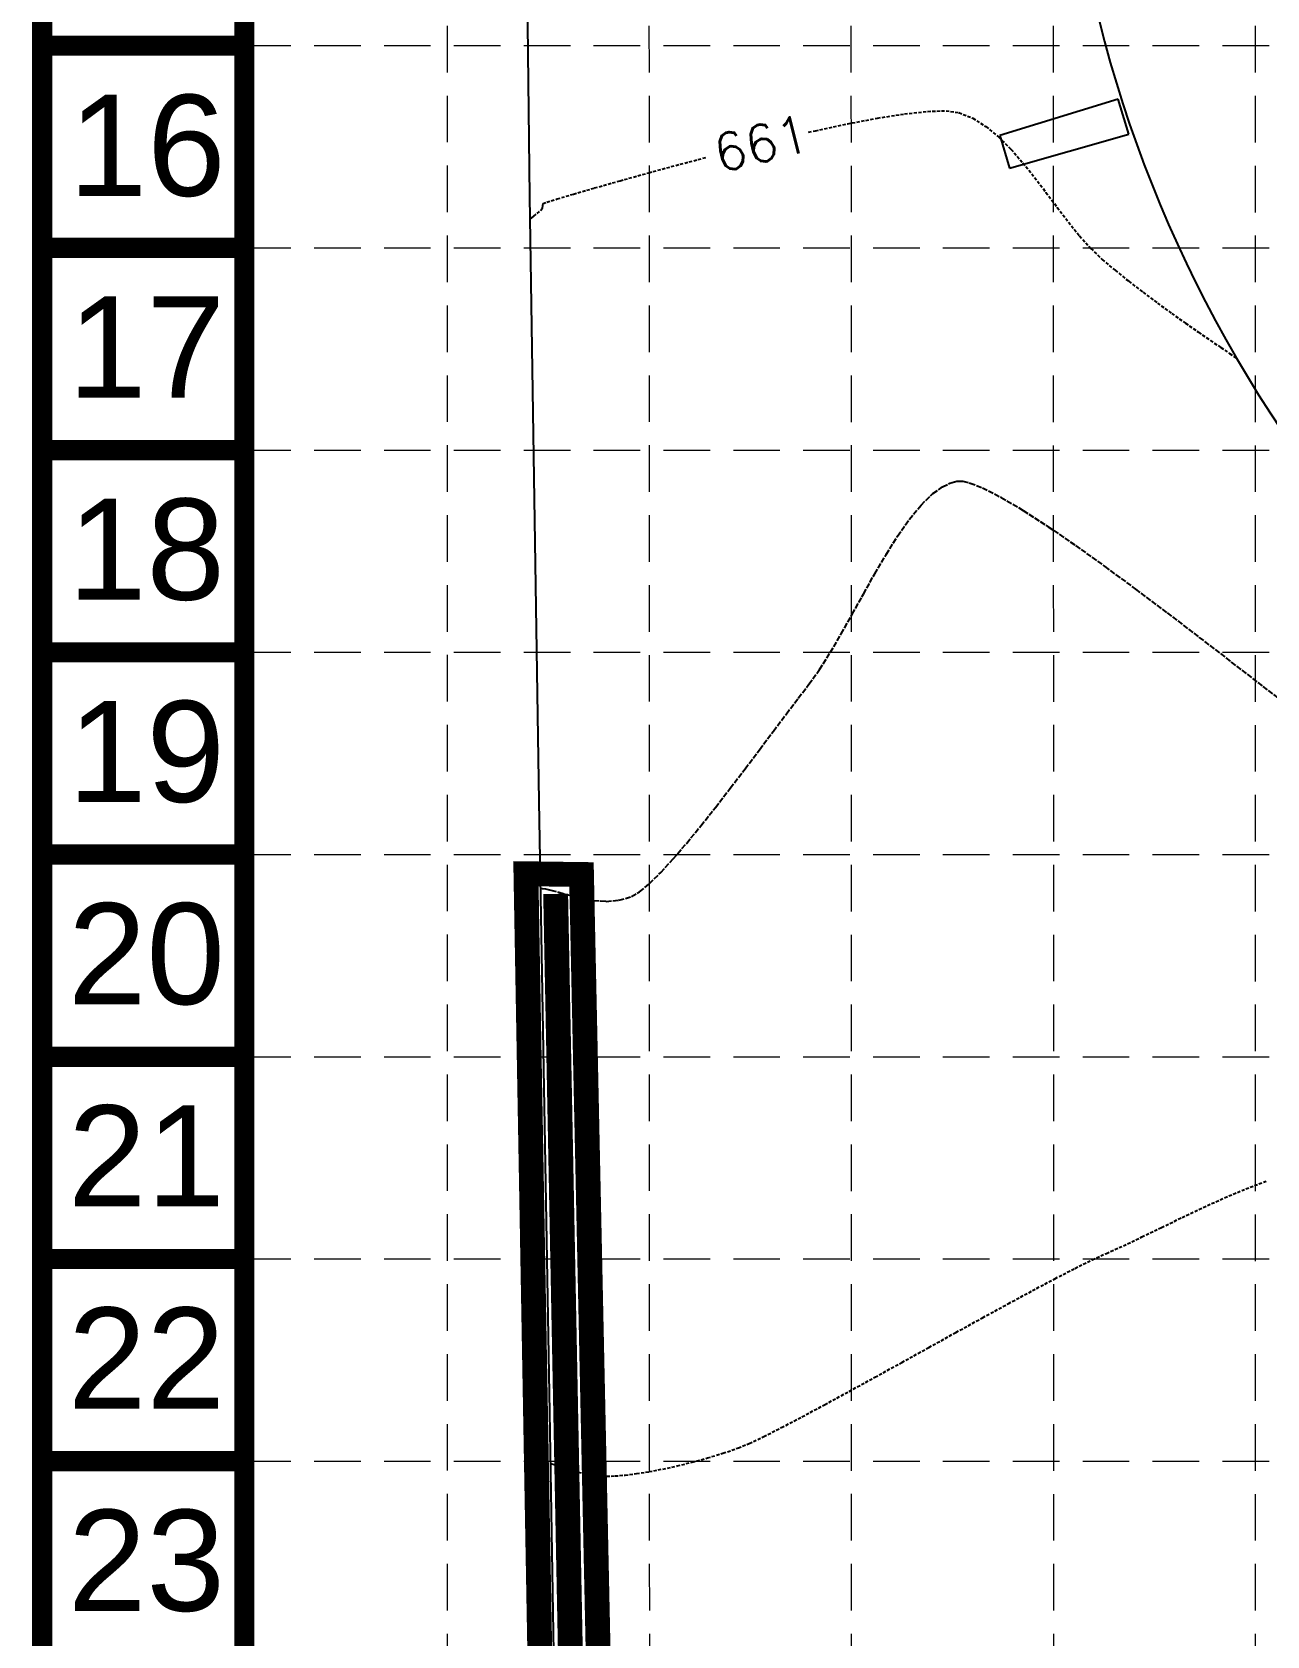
# Model space of a CAD drawing. Header units: inches. Extents: x 2507435 to 2508087, y 7097652 to 7098695.
# Drawn here: x 2507434.9 to 2507534.3, y 7098306.2 to 7098435.3 of the extents above; entities that cross this region are included whole.
import ezdxf
from ezdxf.enums import TextEntityAlignment as Align

# ---------------------------------------------------------------- set-up
doc = ezdxf.new("R2010")
doc.units = ezdxf.units.IN
doc.header["$MEASUREMENT"] = 0
doc.linetypes.add('DASHED7', pattern=[0.5317999999999998, 0.4379999999999999, -0.0938])
doc.linetypes.add('HIDDEN', pattern=[0.375, 0.25, -0.125])
for name, color, linetype in [('BASE', 7, 'Continuous'), ('CONT-MJR', 7, 'DASHED7'), ('CONT-MNR', 8, 'HIDDEN'), ('E-CONCRETE', 7, 'Continuous'), ('E-FENCE', 7, 'FENCE_LINE'), ('E-TANKS', 6, 'Continuous'), ('GRID', 254, 'HIDDEN'), ('LIMITS OF DISTURBANCE', 1, 'HIDDEN'), ('SILT FENCE', 200, 'Continuous')]:
    doc.layers.add(name, color=color, linetype=linetype)
doc.styles.get("Standard").update_dxf_attribs({"font": 'ARIAL.TTF'})
doc.linetypes.add('FENCE_LINE', pattern='A,0.75,-0.2,["x",Standard,S=0.1,R=0,X=-0.1,Y=-0.05],-0.075', length=1.025)

msp = doc.modelspace()

# ---------------------------------------------------------------- linework, layer by layer
at = {"layer": 'BASE', "const_width": 1.627109455971472}
for points in [[(2508086.586663205, 7097653.153363655), (2508086.586663205, 7098694.503415476), (2507435.742880816, 7098694.503415476), (2507435.742880816, 7097653.153363655)], [(2508070.315568645, 7097669.424458215), (2508070.315568645, 7098678.232320917), (2507452.013975376, 7098678.232320917), (2507452.013975376, 7097669.424458215)]]:
    msp.add_lwpolyline(points, close=True, dxfattribs=at)
for points in [[(2507452.013975376, 7098434.165902521), (2507435.742880816, 7098434.165902521)], [(2507452.013975376, 7098417.894807962), (2507435.742880816, 7098417.894807962)], [(2507452.013975376, 7098401.623713402), (2507435.742880816, 7098401.623713402)], [(2507452.013975376, 7098385.352618841), (2507435.742880816, 7098385.352618841)], [(2507452.013975376, 7098369.081524282), (2507435.742880816, 7098369.081524282)], [(2507452.013975376, 7098352.810429722), (2507435.742880816, 7098352.810429722)], [(2507452.013975376, 7098336.539335163), (2507435.742880816, 7098336.539335163)], [(2507452.013975376, 7098320.268240604), (2507435.742880816, 7098320.268240604)]]:
    msp.add_lwpolyline(points, dxfattribs=at)
at = {"layer": 'CONT-MJR', "color": 35, "elevation": 660}
for points in [[(2507508.222512885, 7098398.671935027), (2507508.803648228, 7098398.954551504)], [(2507509.192715342, 7098399.076539853), (2507509.387736363, 7098399.116533838)], [(2507509.387736363, 7098399.116533838), (2507509.528945766, 7098399.130997512)], [(2507509.528945766, 7098399.130997512), (2507509.856414881, 7098399.112916634)], [(2507507.452346116, 7098398.124157254), (2507508.222512885, 7098398.671935027)], [(2507511.44302542, 7098398.588388545), (2507512.952399811, 7098397.817566442)], [(2507512.952399811, 7098397.817566442), (2507514.731245544, 7098396.76024683)], [(2507505.551071531, 7098396.041860893), (2507506.497327681, 7098397.196886582)], [(2507504.613811036, 7098394.703805112), (2507505.551071531, 7098396.041860893)], [(2507516.740801198, 7098395.454931308), (2507518.942305352, 7098393.940121467)], [(2507502.767210485, 7098391.657502977), (2507503.685779564, 7098393.227444164)], [(2507501.85833717, 7098390.038706475), (2507502.767210485, 7098391.657502977)], [(2507521.29699658, 7098392.254318912), (2507523.76611346, 7098390.436025232)], [(2507500.959392986, 7098388.415779582), (2507501.85833717, 7098390.038706475)], [(2507523.76611346, 7098390.436025232), (2507526.31089457, 7098388.523742026)], [(2507500.070611303, 7098386.833447228), (2507500.959392986, 7098388.415779582)], [(2507528.892578488, 7098386.555970892), (2507531.47240379, 7098384.571213426)], [(2507498.32446892, 7098383.969465831), (2507499.192225492, 7098385.336434335)], [(2507496.615772711, 7098381.671242337), (2507497.467574958, 7098382.777266642)], [(2507494.606923331, 7098379.004901691), (2507495.655317878, 7098380.401618562)], [(2507491.141230137, 7098374.417256253), (2507492.329166587, 7098375.976214163)], [(2507488.770805444, 7098371.392644016), (2507489.948205465, 7098372.877230746)], [(2507486.545730848, 7098368.735812383), (2507487.629742947, 7098370.000002436)], [(2507483.843125666, 7098366.079015118), (2507484.631709334, 7098366.738812349)], [(2507476.006653748, 7098366.355925648), (2507476.270392496, 7098366.312963284)], [(2507479.146417601, 7098365.562650682), (2507480.136165984, 7098365.384259729)], [(2507482.180672979, 7098365.400506586), (2507483.194443886, 7098365.69369491)]]:
    msp.add_lwpolyline(points, dxfattribs=at)
at = {"layer": 'CONT-MJR', "color": 35, "extrusion": (0.2991794843792662, -0.954196853970163, 0), "elevation": -6023074.759706193}
msp.add_lwpolyline([(4516352.350884668, 660), (4516352.758627694, 660)], dxfattribs=at)
at = {"layer": 'CONT-MJR', "color": 35, "extrusion": (0.2275586153672527, 0.973764384526431, 0), "elevation": 7482773.714257744}
msp.add_lwpolyline([(-826421.9185663515, 660.0000000000009), (-826422.5338877582, 660.0000000000009)], dxfattribs=at)
at = {"layer": 'CONT-MJR', "color": 35, "extrusion": (-0.3628600973282864, -0.9318436294609233, 0), "elevation": -7524473.350232279}
msp.add_lwpolyline([(-239118.0983287194, 660.0000000000009), (-239117.0386740337, 660.0000000000009)], dxfattribs=at)
at = {"layer": 'CONT-MJR', "color": 35, "extrusion": (-0.6966072805950011, 0.7174526441668729, 0), "elevation": 3346016.556075266}
msp.add_lwpolyline([(-6743812.3346797, 660.0000000000009), (-6743813.665803702, 660.0000000000009)], dxfattribs=at)
at = {"layer": 'CONT-MJR', "color": 35, "extrusion": (-0.5447255696570872, -0.8386143653442636, 0), "elevation": -7318724.884457441}
msp.add_lwpolyline([(-1763840.343942604, 660), (-1763837.947661622, 660)], dxfattribs=at)
at = {"layer": 'CONT-MJR', "color": 35, "extrusion": (0.8466279810343096, -0.5321851761649968, 0), "elevation": -1654736.867308151}
msp.add_lwpolyline([(7344154.617489644, 660), (7344156.361302725, 660)], dxfattribs=at)
at = {"layer": 'CONT-MJR', "color": 35, "extrusion": (-0.5821250730208184, -0.8130992555404948, 0), "elevation": -7231388.475636513}
msp.add_lwpolyline([(-2093291.305481574, 660), (-2093288.409535953, 660)], dxfattribs=at)
at = {"layer": 'CONT-MJR', "color": 35, "extrusion": (-0.6061940409757839, -0.7953167826001472, 0), "elevation": -7165515.029602597}
msp.add_lwpolyline([(-2308723.065757421, 660), (-2308719.81964974, 660)], dxfattribs=at)
at = {"layer": 'CONT-MJR', "color": 35, "extrusion": (0.8624901403783662, -0.5060738659030972, 0), "elevation": -1429613.978577978}
msp.add_lwpolyline([(7391267.175239433, 660), (7391268.910926395, 660)], dxfattribs=at)
at = {"layer": 'CONT-MJR', "color": 35, "extrusion": (0.812015114873889, -0.5836364049786006, 0), "elevation": -2106748.761107053}
msp.add_lwpolyline([(7227460.913769402, 660.0000000000009), (7227462.381967675, 660.0000000000009)], dxfattribs=at)
at = {"layer": 'CONT-MJR', "color": 35, "extrusion": (-0.6116677288426894, -0.7911147764341316, 0), "elevation": -7149413.003825797}
msp.add_lwpolyline([(-2358107.568933832, 660.0000000000009), (-2358104.359279129, 660.0000000000009)], dxfattribs=at)
at = {"layer": 'CONT-MJR', "color": 35, "extrusion": (-0.6119410978985538, -0.790903339670982, 0), "elevation": -7148597.626988866}
msp.add_lwpolyline([(-2360575.022305735, 660.0000000000009), (-2360572.399817772, 660.0000000000009)], dxfattribs=at)
at = {"layer": 'CONT-MJR', "color": 35, "extrusion": (0.7975096059595508, -0.6033062476075002, 0), "elevation": -2282745.372173269}
msp.add_lwpolyline([(7173814.351747757, 660.0000000000009), (7173815.943733314, 660.0000000000009)], dxfattribs=at)
at = {"layer": 'CONT-MJR', "color": 35, "extrusion": (0.7999629003870649, -0.6000494629647752, 0), "elevation": -2253475.851352386}
msp.add_lwpolyline([(7183058.789863511, 660.0000000000009), (7183060.649079219, 660.0000000000009)], dxfattribs=at)
at = {"layer": 'CONT-MJR', "color": 35, "extrusion": (0.7984813032919209, -0.602019607897646, 0), "elevation": -2271175.778923087}
msp.add_lwpolyline([(7177480.049554769, 660), (7177481.979949296, 660)], dxfattribs=at)
at = {"layer": 'CONT-MJR', "color": 35, "extrusion": (0.790538090393821, -0.6124128735065022, 0), "elevation": -2364868.615629451}
msp.add_lwpolyline([(7147153.263738465, 660), (7147155.211810958, 660)], dxfattribs=at)
at = {"layer": 'CONT-MJR', "color": 35, "extrusion": (0.7735138133430699, -0.6337794415784267, 0), "elevation": -2559224.656325561}
msp.add_lwpolyline([(7079881.356965234, 660.0000000000009), (7079883.157374685, 660.0000000000009)], dxfattribs=at)
at = {"layer": 'CONT-MJR', "color": 35, "extrusion": (0.7376154467007275, -0.6752210399480205, 0), "elevation": -2943407.111204428}
msp.add_lwpolyline([(6928972.608725784, 660.0000000000009), (6928974.098976783, 660.0000000000009)], dxfattribs=at)
at = {"layer": 'CONT-MJR', "color": 35, "extrusion": (-0.7031777871658089, 0.7110140643029478, 0), "elevation": 3283831.090198185}
msp.add_lwpolyline([(-6774270.655058281, 660), (-6774271.931787859, 660)], dxfattribs=at)
at = {"layer": 'CONT-MJR', "color": 35, "extrusion": (-0.1115890713157342, -0.9937544360469, 0), "elevation": -7333839.973816159}
msp.add_lwpolyline([(1699715.170256248, 660.0000000000009), (1699715.295376733, 660.0000000000009)], dxfattribs=at)
at = {"layer": 'CONT-MJR', "color": 35, "extrusion": (-0.2177779185719513, -0.9759983494773282, 0), "elevation": -7474066.768472275}
msp.add_lwpolyline([(901425.260358243, 660.0000000000009), (901425.7017529812, 660.0000000000009)], dxfattribs=at)
at = {"layer": 'CONT-MJR', "color": 35, "extrusion": (-0.2603620131189199, -0.965511067841619, 0), "elevation": -7506402.827720819}
msp.add_lwpolyline([(572851.5892857846, 660), (572852.2451118152, 660)], dxfattribs=at)
at = {"layer": 'CONT-MJR', "color": 35, "extrusion": (-0.2721350035476907, -0.962259081455768, 0), "elevation": -7512839.544635418}
msp.add_lwpolyline([(481128.9674370443, 660), (481129.872873141, 660)], dxfattribs=at)
at = {"layer": 'CONT-MJR', "color": 35, "extrusion": (-0.2443253342798188, -0.9696933180284657, 0), "elevation": -7495878.335673898}
msp.add_lwpolyline([(697174.2642865246, 660.0000000000009), (697175.234441886, 660.0000000000009)], dxfattribs=at)
at = {"layer": 'CONT-MJR', "color": 35, "extrusion": (-0.06904488517155183, -0.997613554354414, 0), "elevation": -7254554.199169216}
msp.add_lwpolyline([(2011390.348251706, 660.0000000000009), (2011391.36893726, 660.0000000000009)], dxfattribs=at)
at = {"layer": 'CONT-MJR', "color": 35, "extrusion": (0.08420112216124882, -0.9964487799314056, 0), "elevation": -6862024.729430092}
msp.add_lwpolyline([(3096266.861949862, 660.0000000000009), (3096267.891864567, 660.0000000000009)], dxfattribs=at)
at = {"layer": 'CONT-MJR', "color": 35, "extrusion": (0.5107008269624927, -0.8597584924499588, 0), "elevation": -4822306.446672596}
msp.add_lwpolyline([(5780971.200950859, 660), (5780971.955443877, 660)], dxfattribs=at)
at = {"layer": 'CONT-MNR', "color": 35, "extrusion": (0.1560098396019008, -0.9877555010970019, 0), "elevation": -6620316.49178187}
msp.add_lwpolyline([(3584224.547217699, 661.0000000000009), (3584226.741797986, 661.0000000000009)], dxfattribs=at)
at = {"layer": 'CONT-MNR', "color": 35}
for points, elevation in [([(2507505.167393235, 7098428.672845489), (2507507.024776051, 7098428.876577493)], 661), ([(2507507.024776051, 7098428.876577493), (2507508.507026626, 7098428.919225829)], 661), ([(2507513.738149052, 7098425.821288142), (2507514.69921173, 7098424.727267705)], 661), ([(2507484.580326666, 7098423.93672377), (2507487.105740422, 7098424.62130121)], 661), ([(2507478.512057644, 7098422.217983523), (2507480.218678971, 7098422.712625374)], 661), ([(2507476.022619264, 7098421.079194252), (2507476.037065264, 7098421.290972745)], 661), ([(2507476.037065264, 7098421.290972745), (2507476.0666794, 7098421.472962)], 661), ([(2507476.0666794, 7098421.472962), (2507476.371251553, 7098421.575712283)], 661), ([(2507517.463350635, 7098421.147221016), (2507518.363315288, 7098419.969840743)], 661), ([(2507475.028712779, 7098420.194881711), (2507475.065250802, 7098420.226830003)], 661), ([(2507475.065250802, 7098420.226830003), (2507475.156498871, 7098420.304061167)], 661), ([(2507475.156498871, 7098420.304061167), (2507475.326433011, 7098420.444896691)], 661), ([(2507520.164004626, 7098417.846567879), (2507521.075690147, 7098416.969853539)], 661), ([(2507522.118040837, 7098416.090695751), (2507523.224768251, 7098415.202796523)], 661), ([(2507523.224768251, 7098415.202796523), (2507524.370423274, 7098414.319603692)], 661), ([(2507525.529556787, 7098413.4545651), (2507526.676719675, 7098412.621128587)], 661), ([(2507530.636682647, 7098409.872360146), (2507531.342255663, 7098409.398651639)], 661), ([(2507532.652650251, 7098342.186274798), (2507534.344444438, 7098342.828025302)], 659), ([(2507517.27186688, 7098334.948615742), (2507518.889826391, 7098335.783662677)], 659), ([(2507518.889826391, 7098335.783662677), (2507520.284636201, 7098336.472678163)], 659), ([(2507509.304250714, 7098330.627089335), (2507511.446949585, 7098331.806774154)], 659), ([(2507507.122331865, 7098329.421117023), (2507509.304250714, 7098330.627089335)], 659), ([(2507500.709114891, 7098325.884963031), (2507502.787978009, 7098327.026105079)], 659), ([(2507495.267212111, 7098322.97437807), (2507496.911945997, 7098323.835150734)], 659), ([(2507492.66937518, 7098321.700843659), (2507493.840759856, 7098322.254959447)], 659), ([(2507490.553731072, 7098320.910894999), (2507491.789844025, 7098321.335979495)], 659), ([(2507476.682289662, 7098320.074708805), (2507476.769234922, 7098320.054101419)], 659), ([(2507479.593135889, 7098319.227253853), (2507480.359361392, 7098319.108814482)], 659), ([(2507481.186839443, 7098319.061348314), (2507481.859895272, 7098319.08249093)], 659), ([(2507481.859895272, 7098319.08249093), (2507482.665990382, 7098319.151415685)], 659), ([(2507482.665990382, 7098319.151415685), (2507483.587505428, 7098319.267397651)], 659), ([(2507483.587505428, 7098319.267397651), (2507484.606821065, 7098319.429711904)], 659)]:
    msp.add_lwpolyline(points, dxfattribs=dict(at, elevation=elevation))
at = {"layer": 'CONT-MNR', "color": 35, "extrusion": (-0.1339383534013692, -0.9909896656818022, 0), "elevation": -7370321.262100718}
msp.add_lwpolyline([(1534163.135894824, 661.0000000000009), (1534164.187683825, 661.0000000000009)], dxfattribs=at)
at = {"layer": 'CONT-MNR', "color": 35, "extrusion": (0.3809197760792864, 0.9246080922162138, 0), "elevation": 7518424.666534488}
msp.add_lwpolyline([(385468.2801362504, 661.0000000000009), (385467.07979267, 661.0000000000009)], dxfattribs=at)
at = {"layer": 'CONT-MNR', "color": 35, "extrusion": (0.2242863419347928, -0.9745232869570174, 0), "elevation": -6355185.171516643}
msp.add_lwpolyline([(4035694.912782871, 661), (4035695.48269355, 661)], dxfattribs=at)
at = {"layer": 'CONT-MNR', "color": 35, "extrusion": (0.2082675171207173, -0.9780718998684973, 0), "elevation": -6420541.913417712}
msp.add_lwpolyline([(3930885.158758089, 661), (3930887.810855248, 661)], dxfattribs=at)
at = {"layer": 'CONT-MNR', "color": 35, "extrusion": (0.18668708443852, -0.9824194279959272, 0), "elevation": -6505515.475857868}
msp.add_lwpolyline([(3788602.095345687, 661.0000000000009), (3788604.551759223, 661.0000000000009)], dxfattribs=at)
at = {"layer": 'CONT-MNR', "color": 35, "extrusion": (0.5317403766520776, 0.8469074163318602, 0), "elevation": 7345056.251828227}
msp.add_lwpolyline([(1650891.575312322, 661.0000000000009), (1650890.318468229, 661.0000000000009)], dxfattribs=at)
at = {"layer": 'CONT-MNR', "color": 35, "extrusion": (-0.6362028312682885, -0.7715218451127706, 0), "elevation": -7071878.058092318}
msp.add_lwpolyline([(-2581439.698618874, 661.0000000000009), (-2581438.370731398, 661.0000000000009)], dxfattribs=at)
at = {"layer": 'CONT-MNR', "color": 35, "extrusion": (-0.705914396019922, -0.7082971590313129, 0), "elevation": -6797884.888790053}
msp.add_lwpolyline([(-3234817.517136288, 661.0000000000009), (-3234816.119363876, 661.0000000000009)], dxfattribs=at)
at = {"layer": 'CONT-MNR', "color": 35, "extrusion": (0.2547346796157726, -0.9670109839092055, 0), "elevation": -6225510.652728351}
msp.add_lwpolyline([(4232982.494945569, 661.0000000000009), (4232984.641528502, 661.0000000000009)], dxfattribs=at)
at = {"layer": 'CONT-MNR', "color": 35, "extrusion": (0.779507194572882, 0.6263932739175248, 0), "elevation": 6401031.25310313}
msp.add_lwpolyline([(3962582.80320367, 661), (3962581.30643226, 661)], dxfattribs=at)
at = {"layer": 'CONT-MNR', "color": 35, "extrusion": (0.267649140429588, -0.9635164438800735, 0), "elevation": -6168322.096100403}
msp.add_lwpolyline([(4315887.285955974, 661.0000000000009), (4315889.690989397, 661.0000000000009)], dxfattribs=at)
at = {"layer": 'CONT-MNR', "color": 35, "extrusion": (0.7949384513978941, 0.6066900843833843, 0), "elevation": 6299863.7860804}
msp.add_lwpolyline([(4121524.959298701, 661), (4121523.443610785, 661)], dxfattribs=at)
at = {"layer": 'CONT-MNR', "color": 35, "extrusion": (0.2841271434597392, -0.9587866114779706, 0), "elevation": -6093429.47830275}
msp.add_lwpolyline([(4420989.893662754, 661.0000000000009), (4420991.253796377, 661.0000000000009)], dxfattribs=at)
at = {"layer": 'CONT-MNR', "color": 35, "extrusion": (0.2731071082527616, -0.9619836315768655, 0), "elevation": -6143755.788034648}
msp.add_lwpolyline([(4350784.627072791, 661), (4350786.752221677, 661)], dxfattribs=at)
at = {"layer": 'CONT-MNR', "color": 35, "extrusion": (0.7997773998225758, 0.6002966855922494, 0), "elevation": 6266614.48446298}
msp.add_lwpolyline([(4171903.896606363, 661), (4171902.385655939, 661)], dxfattribs=at)
at = {"layer": 'CONT-MNR', "color": 35, "extrusion": (0.6592925795532695, -0.7518864904664772, 0), "elevation": -3684046.551487613}
msp.add_lwpolyline([(6565273.078864967, 661), (6565273.459776477, 661)], dxfattribs=at)
at = {"layer": 'CONT-MNR', "color": 35, "extrusion": (0.7406808546443042, -0.6718570320859812, 0), "elevation": -2911884.635330282}
msp.add_lwpolyline([(6942329.75777589, 661), (6942329.990146486, 661)], dxfattribs=at)
at = {"layer": 'CONT-MNR', "color": 35, "extrusion": (0.2923788973191961, -0.9563025569360416, 0), "elevation": -6055105.526583155}
msp.add_lwpolyline([(4473334.738298116, 661), (4473335.613259891, 661)], dxfattribs=at)
at = {"layer": 'CONT-MNR', "color": 35, "extrusion": (0.6395870936874473, -0.7687186413691584, 0), "elevation": -3852939.263741768}
msp.add_lwpolyline([(6467601.128325304, 661), (6467601.458308473, 661)], dxfattribs=at)
at = {"layer": 'CONT-MNR', "color": 35, "extrusion": (0.7777902261178088, 0.6285239567077836, 0), "elevation": 6411850.280615404}
msp.add_lwpolyline([(3945046.31019325, 661), (3945044.880826586, 661)], dxfattribs=at)
at = {"layer": 'CONT-MNR', "color": 35, "extrusion": (0.7462489616535168, 0.6656669491803299, 0), "elevation": 6596416.470645755}
msp.add_lwpolyline([(3628015.005282819, 661), (3628013.649802953, 661)], dxfattribs=at)
at = {"layer": 'CONT-MNR', "color": 35, "extrusion": (-0.6447314448903317, -0.7644091600508364, 0), "elevation": -7042772.639839014}
msp.add_lwpolyline([(-2659800.550129647, 661), (-2659799.186526561, 661)], dxfattribs=at)
at = {"layer": 'CONT-MNR', "color": 35, "extrusion": (-0.598090444320867, -0.8014286121745766, 0), "elevation": -7188598.701651988}
msp.add_lwpolyline([(-2235891.998203124, 661), (-2235890.551869046, 661)], dxfattribs=at)
at = {"layer": 'CONT-MNR', "color": 35, "extrusion": (-0.5791509347457017, -0.8152203351138758, 0), "elevation": -7239006.734494995}
msp.add_lwpolyline([(-2066865.56703491, 661), (-2066864.205754899, 661)], dxfattribs=at)
at = {"layer": 'CONT-MNR', "color": 35, "extrusion": (-0.5719240671621018, -0.8203065654989967, 0), "elevation": -7256989.321169825}
msp.add_lwpolyline([(-2002811.059366772, 661), (-2002809.783167931, 661)], dxfattribs=at)
at = {"layer": 'CONT-MNR', "color": 35, "extrusion": (-0.5659070872463711, -0.8244690222223806, 0), "elevation": -7271448.399561936}
msp.add_lwpolyline([(-1949661.30587706, 661.0000000000009), (-1949660.143242337, 661.0000000000009)], dxfattribs=at)
at = {"layer": 'CONT-MNR', "color": 35, "extrusion": (-0.5610316409801299, -0.8277943572042169, 0), "elevation": -7282827.665368451}
msp.add_lwpolyline([(-1906713.848007474, 661), (-1906712.827477176, 661)], dxfattribs=at)
at = {"layer": 'CONT-MNR', "color": 35, "extrusion": (-0.5555664274996215, -0.8314721550571058, 0), "elevation": -7295229.989834802}
msp.add_lwpolyline([(-1858695.461520074, 661), (-1858694.810977915, 661)], dxfattribs=at)
at = {"layer": 'CONT-MNR', "color": 35, "extrusion": (-0.3886510057983311, 0.9213850420383141, 0), "elevation": 5565751.226178465}
msp.add_lwpolyline([(-5069179.042647264, 659.0000000000009), (-5069180.908771023, 659.0000000000009)], dxfattribs=at)
at = {"layer": 'CONT-MNR', "color": 35, "extrusion": (-0.4123499749308849, 0.9110255200456784, 0), "elevation": 5432789.903516378}
msp.add_lwpolyline([(-5211423.705414128, 659.0000000000009), (-5211425.595973894, 659.0000000000009)], dxfattribs=at)
at = {"layer": 'CONT-MNR', "color": 35, "extrusion": (-0.43562079245987, 0.9001302823350824, 0), "elevation": 5297099.556241664}
msp.add_lwpolyline([(-5349284.05043162, 659.0000000000009), (-5349285.888080694, 659.0000000000009)], dxfattribs=at)
at = {"layer": 'CONT-MNR', "color": 35, "extrusion": (0.4277022246763812, -0.9039196905737115, 0), "elevation": -5343854.090410583}
msp.add_lwpolyline([(5302579.248022311, 659), (5302581.129365569, 659)], dxfattribs=at)
at = {"layer": 'CONT-MNR', "color": 35, "extrusion": (0.4281670934303102, -0.903699585096419, 0), "elevation": -5341126.00503906}
msp.add_lwpolyline([(5305321.88171603, 659.0000000000009), (5305323.52730752, 659.0000000000009)], dxfattribs=at)
at = {"layer": 'CONT-MNR', "color": 35, "extrusion": (0.4361180901752614, -0.8998894439995853, 0), "elevation": -5294143.01719418}
msp.add_lwpolyline([(5352208.370813046, 659), (5352210.129883898, 659)], dxfattribs=at)
at = {"layer": 'CONT-MNR', "color": 35, "extrusion": (-0.4159159324356718, 0.9094030663826496, 0), "elevation": 5412331.317183496}
msp.add_lwpolyline([(-5232657.868640931, 659), (-5232659.116574006, 659)], dxfattribs=at)
at = {"layer": 'CONT-MNR', "color": 35, "extrusion": (0.4091622503388004, -0.9124616446172895, 0), "elevation": -5450977.138726964}
msp.add_lwpolyline([(5192388.655552123, 659.0000000000009), (5192390.153233426, 659.0000000000009)], dxfattribs=at)
at = {"layer": 'CONT-MNR', "color": 35, "extrusion": (0.4686140183597287, -0.8834030234251793, 0), "elevation": -5095632.810015799}
msp.add_lwpolyline([(5541525.560723206, 659), (5541527.60319218, 659)], dxfattribs=at)
at = {"layer": 'CONT-MNR', "color": 35, "extrusion": (0.475203608629028, -0.8798758607587491, 0), "elevation": -5054072.331842136}
msp.add_lwpolyline([(5579454.037723725, 659.0000000000009), (5579456.258379122, 659.0000000000009)], dxfattribs=at)
at = {"layer": 'CONT-MNR', "color": 35, "extrusion": (0.4795592878413595, -0.8775094811140721, 0), "elevation": -5026353.056784702}
msp.add_lwpolyline([(5604436.014818611, 659), (5604438.369998801, 659)], dxfattribs=at)
at = {"layer": 'CONT-MNR', "color": 35, "extrusion": (0.4840446964857573, -0.8750432742464862, 0), "elevation": -4997599.894369403}
msp.add_lwpolyline([(5630083.456442332, 659), (5630085.952722171, 659)], dxfattribs=at)
at = {"layer": 'CONT-MNR', "color": 35, "extrusion": (0.4832313936216279, -0.8754926728525484, 0), "elevation": -5002829.234121487}
msp.add_lwpolyline([(5625434.779238908, 659), (5625437.235000148, 659)], dxfattribs=at)
at = {"layer": 'CONT-MNR', "color": 35, "extrusion": (0.4776756293716016, -0.8785362787639702, 0), "elevation": -5038364.829053194}
msp.add_lwpolyline([(5593625.38313294, 659), (5593627.62656826, 659)], dxfattribs=at)
at = {"layer": 'CONT-MNR', "color": 35, "extrusion": (0.4721616444387576, -0.8815119860335923, 0), "elevation": -5073313.67606378}
msp.add_lwpolyline([(5561944.837586215, 659), (5561946.909287568, 659)], dxfattribs=at)
at = {"layer": 'CONT-MNR', "color": 35, "extrusion": (0.4503118048003969, -0.8928713672514139, 0), "elevation": -5208734.620018331}
msp.add_lwpolyline([(5435327.759659364, 659), (5435329.357260436, 659)], dxfattribs=at)
at = {"layer": 'CONT-MNR', "color": 35, "extrusion": (0.3831767806622585, -0.9236750265982661, 0), "elevation": -5595729.517244422}
msp.add_lwpolyline([(5036019.463305958, 659), (5036020.415514398, 659)], dxfattribs=at)
at = {"layer": 'CONT-MNR', "color": 35, "extrusion": (0.2389079361174886, -0.9710422225938902, 0), "elevation": -6293709.810527315}
msp.add_lwpolyline([(4130720.576719695, 659.0000000000009), (4130721.819715434, 659.0000000000009)], dxfattribs=at)
at = {"layer": 'CONT-MNR', "color": 35, "extrusion": (0.2658497395844482, -0.9640144791251224, 0), "elevation": -6176268.386268514}
msp.add_lwpolyline([(4304341.384205142, 659), (4304342.664605578, 659)], dxfattribs=at)
at = {"layer": 'CONT-MNR', "color": 35, "extrusion": (-0.2943130785927093, 0.955709062303629, 0), "elevation": 6045942.357270974}
msp.add_lwpolyline([(-4485558.824284936, 659), (-4485560.12596604, 659)], dxfattribs=at)
at = {"layer": 'CONT-MNR', "color": 35, "extrusion": (-0.2589985144708635, -0.9658777197460795, 0), "elevation": -7505541.946185395}
msp.add_lwpolyline([(583461.5949338865, 659.0000000000009), (583461.7826079288, 659.0000000000009)], dxfattribs=at)
at = {"layer": 'CONT-MNR', "color": 35, "extrusion": (-0.2919158827653553, -0.9564439959502717, 0), "elevation": -7521117.898109028}
msp.add_lwpolyline([(326148.9237395008, 659), (326149.2273111504, 659)], dxfattribs=at)
at = {"layer": 'CONT-MNR', "color": 35, "extrusion": (0.3145855607555726, 0.949229121426488, 0), "elevation": 7526748.112197059}
msp.add_lwpolyline([(-147141.466860001, 659.0000000000009), (-147141.9109539185, 659.0000000000009)], dxfattribs=at)
at = {"layer": 'CONT-MNR', "color": 35, "extrusion": (-0.314090660308502, -0.9493929940266934, 0), "elevation": -7526670.380499887}
msp.add_lwpolyline([(151065.779469585, 659), (151066.3927160571, 659)], dxfattribs=at)
at = {"layer": 'CONT-MNR', "color": 35, "extrusion": (-0.2845261170021814, -0.9586682892135638, 0), "elevation": -7518376.940824873}
msp.add_lwpolyline([(384182.5703692168, 659.0000000000009), (384183.2417092798, 659.0000000000009)], dxfattribs=at)
at = {"layer": 'CONT-MNR', "color": 35, "extrusion": (-0.229592197486454, -0.9732869170256739, 0), "elevation": -7484398.986698474}
msp.add_lwpolyline([(810777.6485844669, 659), (810778.3728624603, 659)], dxfattribs=at)
at = {"layer": 'CONT-MNR', "color": 35, "extrusion": (-0.05726830679840994, -0.9983588237885431, 0), "elevation": -7230268.670862664}
msp.add_lwpolyline([(2096856.425768309, 659.0000000000009), (2096857.25460663, 659.0000000000009)], dxfattribs=at)
at = {"layer": 'CONT-MNR', "color": 35, "extrusion": (0.1858128838761505, -0.9825851475498846, 0), "elevation": -6508780.29813121}
msp.add_lwpolyline([(3782776.336281222, 659.0000000000009), (3782777.455265046, 659.0000000000009)], dxfattribs=at)
at = {"layer": 'CONT-MNR', "color": 35, "extrusion": (0.2125762287953397, -0.9771444862205136, 0), "elevation": -6403052.040137097}
msp.add_lwpolyline([(3959109.85155737, 659.0000000000009), (3959111.040796837, 659.0000000000009)], dxfattribs=at)
at = {"layer": 'E-CONCRETE'}
for p, q in [((2507522.365831106, 7098429.870393632), (2507512.851341437, 7098426.939423471)), ((2507523.21329792, 7098427.03502816), (2507522.365831106, 7098429.870393632)), ((2507512.851341437, 7098426.939423471), (2507513.629444249, 7098424.305442538)), ((2507513.629444249, 7098424.305442538), (2507523.21329792, 7098427.03502816))]:
    msp.add_line(p, q, dxfattribs=at)
at = {"layer": 'E-FENCE'}
for p, q in [((2507475.00010061, 7098422.023306837), (2507474.414713324, 7098470.782881485)), ((2507475.76183363, 7098373.345036882), (2507475.00010061, 7098422.023306837)), ((2507476.610294076, 7098324.224018748), (2507475.76183363, 7098373.345036882)), ((2507477.416679053, 7098277.749809423), (2507476.610294076, 7098324.224018748))]:
    msp.add_line(p, q, dxfattribs=at)
at = {"layer": 'E-TANKS', "color": 7}
msp.add_arc((2507622.043427179, 7098461.586508805), 104.3565984443429, 183.4476818840678, 305.7698702146717, dxfattribs=at)
at = {"layer": 'GRID', "color": 252, "linetype": 'HIDDEN', "lineweight": 0, "ltscale": 15}
for p, q in [((2507468.43360024, 7097734.51112597), (2507468.345543176, 7098677.620980122)), ((2507533.4766539, 7097734.500899841), (2507533.407950135, 7098677.671436389)), ((2507484.773717057, 7097734.508556962), (2507484.57141102, 7098677.613652664)), ((2507500.996113952, 7097734.506006462), (2507500.846178506, 7098677.570774943)), ((2507517.353879241, 7097734.503434679), (2507517.096150484, 7098677.545595801)), ((2507452.013975376, 7098434.165902521), (2508070.315568645, 7098434.165902521)), ((2507452.013975376, 7098417.894807962), (2508070.315568645, 7098417.894807962)), ((2507452.013975376, 7098401.623713402), (2508070.315568645, 7098401.623713402)), ((2507452.013975376, 7098385.352618841), (2508070.315568645, 7098385.352618841)), ((2507452.013975376, 7098369.081524282), (2508070.315568645, 7098369.081524282)), ((2507452.013975376, 7098352.810429722), (2508070.315568645, 7098352.810429722)), ((2507452.013975376, 7098336.539335163), (2508070.315568645, 7098336.539335163)), ((2507452.013975376, 7098320.268240604), (2508070.315568645, 7098320.268240604))]:
    msp.add_line(p, q, dxfattribs=at)
at = {"layer": 'LIMITS OF DISTURBANCE', "ltscale": 30, "const_width": 2}
msp.add_lwpolyline([(2507593.952299864, 7098097.97960352), (2507588.421720634, 7098097.97960352), (2507589.559658111, 7098192.525641226), (2507555.747696429, 7098193.279551562), (2507477.171476516, 7098228.105195397), (2507474.689650608, 7098367.533608538), (2507479.163266086, 7098367.473582235), (2507482.07278632, 7098231.589823687), (2507557.058051486, 7098198.634559885), (2507595.236934249, 7098197.036448122), (2507593.664788769, 7098099.68671054)], close=True, dxfattribs=at)
at = {"layer": 'SILT FENCE', "ltscale": 30, "const_width": 2}
msp.add_lwpolyline([(2507477.080325868, 7098365.915133762), (2507479.727443282, 7098229.887006703), (2507556.489361111, 7098195.898828743), (2507592.356567822, 7098194.765079192), (2507591.647731329, 7098175.774767491), (2507591.477811586, 7098099.052652479)], dxfattribs=at)

# ---------------------------------------------------------------- texts
at = {"layer": 'BASE'}
for s, p in [('16', (2507444.197331327, 7098426.144627446)), ('17', (2507444.139949556, 7098409.918839366)), ('18', (2507444.139949556, 7098393.647754025)), ('19', (2507444.139960912, 7098377.376653283)), ('20', (2507444.139972268, 7098361.105557675)), ('21', (2507444.139972268, 7098344.8344672)), ('22', (2507444.139972268, 7098328.563381858)), ('23', (2507444.139983623, 7098312.292281116))]:
    msp.add_text(s, height=8.135547279857356, dxfattribs=at).set_placement(p, align=Align.MIDDLE_CENTER)
at = {"layer": 'CONT-MNR', "color": 35, "insert": (2507489.545635382, 7098426.842215586, 661), "char_height": 3, "width": 11, "attachment_point": 1, "rotation": 13.69040384096594}
msp.add_mtext('\\Ftxt.shx;\\W1.0000000000;\\T1.0000000000;\\o\\l661', dxfattribs=at)

doc.saveas('drawing.dxf')
